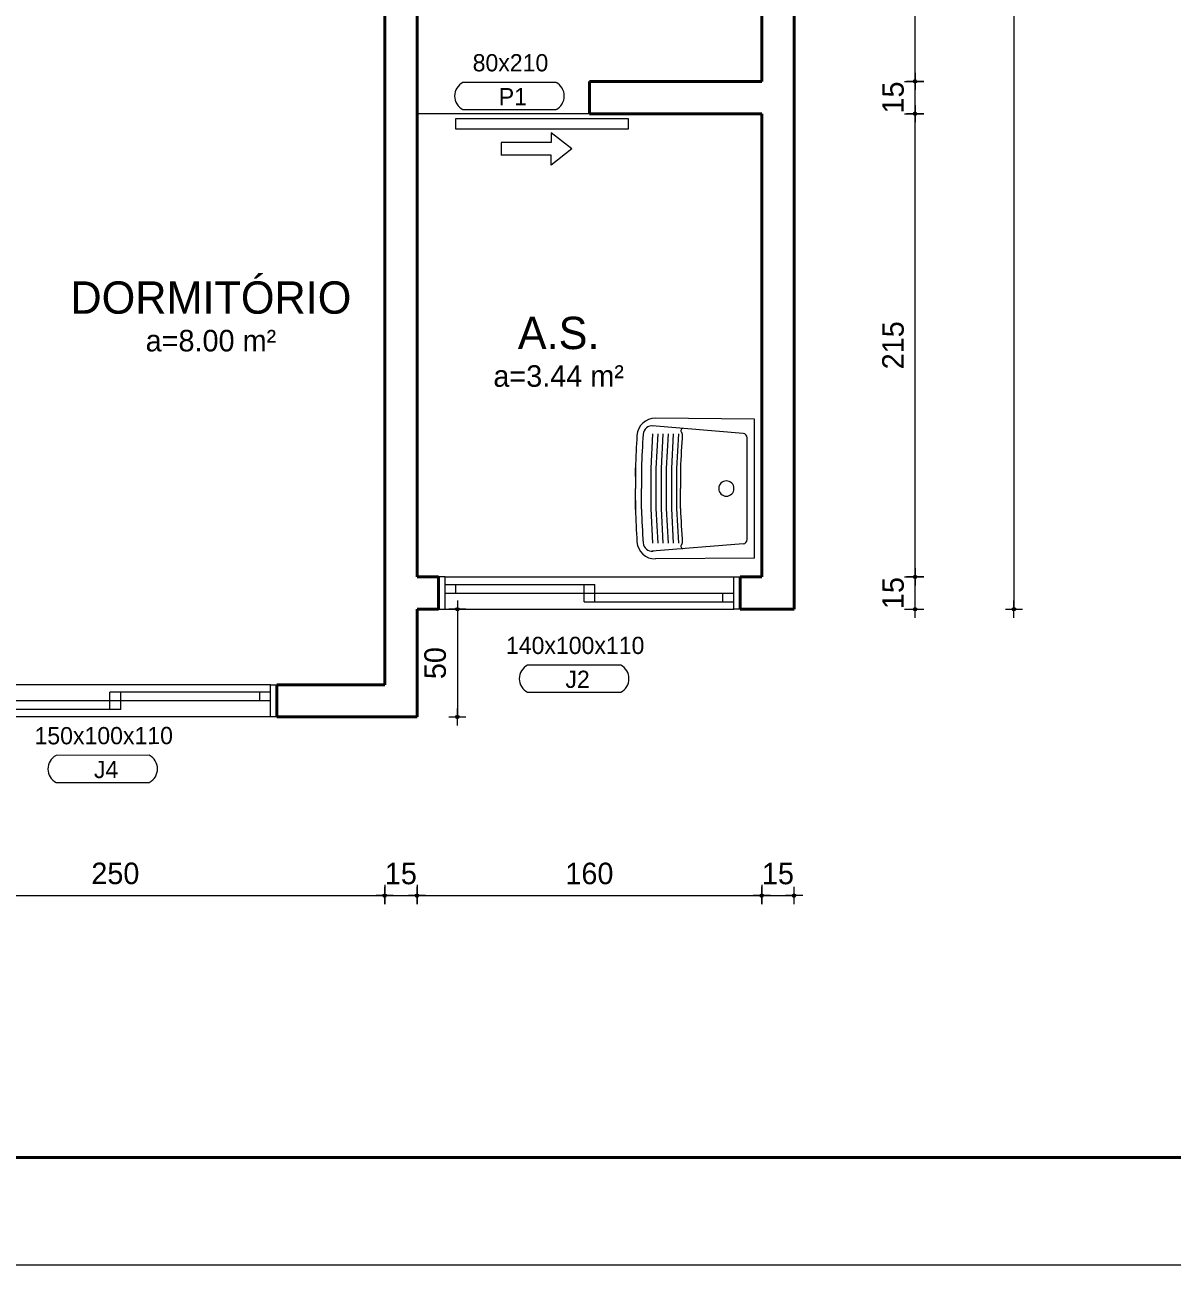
# Model space of a CAD drawing. Header units: millimetres. Extents: x 13204 to 24802, y 21209 to 40694.
# Drawn here: x 19766 to 20298, y 35321 to 35897 of the extents above; entities that cross this region are included whole.
import ezdxf
from ezdxf.enums import TextEntityAlignment as Align

# ---------------------------------------------------------------- set-up
doc = ezdxf.new("R2010")
doc.units = ezdxf.units.MM
for name, color, linetype, lineweight in [('COTAS', 30, 'Continuous', 5), ('ESPECARQ', 2, 'Continuous', 20), ('ESQUADRIA', 2, 'Continuous', 20), ('Esquadrias', 2, 'Continuous', 20), ('Layout', 6, 'Continuous', 15), ('Louças', 150, 'Continuous', 15), ('PAREDE', 1, 'Continuous', 40), ('Paredes', 1, 'Continuous', 40), ('PISO', 5, 'Continuous', 5), ('TEXTO', 4, 'Continuous', 5)]:
    doc.layers.add(name, color=color, linetype=linetype, lineweight=lineweight)
doc.styles.add('LANA', font='stylu.ttf')
doc.styles.add('REGUA60', font='cityb___.ttf', dxfattribs={"width": 1.4})
doc.dimstyles.new('COTA 50', dxfattribs={"dimscale": 0, "dimtxt": 10, "dimasz": 0.5, "dimexe": 1.25, "dimexo": 5, "dimgap": 5, "dimtad": 1, "dimdec": 0, "dimtxsty": 'LANA', "dimblk": 'cota', "dimcen": 2.5, "dimse2": 1, "dimclrd": 256, "dimclre": 256, "dimclrt": 256, "dimaunit": 1, "dimadec": 0, "dimazin": 0, "dimtfac": 1, "dimtdec": 0, "dimtmove": 0, "dimatfit": 3, "dimldrblk": 'DOTSMALL', "dimfxl": 5, "dimfxlon": 1, "dimtzin": 9, "dimlwd": -1, "dimlwe": -1, "dimarcsym": 0})

# ---------------------------------------------------------------- blocks, each defined once
blk = doc.blocks.new('*U13', base_point=(47994.74, 3576.54))
at = {"layer": 'Esquadrias'}
for p, q in [((47847.74, 3576.54), (47844.74, 3576.54)), ((47847.74, 3561.54), (47847.74, 3576.54)), ((47991.74, 3576.54), (47994.74, 3576.54)), ((47991.74, 3561.54), (47991.74, 3576.54)), ((47991.74, 3573.04), (47917.24, 3573.04)), ((47917.24, 3565.04), (47917.24, 3573.04)), ((47922.24, 3565.04), (47922.24, 3573.04)), ((47986.74, 3569.04), (47986.74, 3573.04)), ((47991.74, 3569.04), (47847.74, 3569.04)), ((47922.24, 3565.04), (47847.74, 3565.04)), ((47852.74, 3565.04), (47852.74, 3569.04)), ((47844.74, 3561.54), (47847.74, 3561.54)), ((47994.74, 3561.54), (47991.74, 3561.54))]:
    blk.add_line(p, q, dxfattribs=at)
at = {"layer": 'Esquadrias', "color": 0}
for p, q in [((47991.74, 3576.54), (47847.74, 3576.54)), ((47991.74, 3561.54), (47847.74, 3561.54))]:
    blk.add_line(p, q, dxfattribs=at)
blk = doc.blocks.new('T560655_t')
at = {"layer": 'Louças'}
for p, q in [((0, 322.5), (460.2, 326.7)), ((0, 322.5), (0, -322.5)), ((553.4, 96.5), (553.4, 0)), ((553.4, 56), (553.4, 96.5)), ((553.4, -96.4), (553.4, 0)), ((553.4, -56), (553.4, -96.4)), ((0, -322.5), (460.2, -326.7))]:
    blk.add_line(p, q, dxfattribs=at)
at = {"layer": 'Louças', "color": 8}
for p, q in [((53.2, 256.3), (475.7, 290.7)), ((34.5, 236.1), (34.5, -236.1)), ((343.9, 92.4), (343.9, 0)), ((525.2, 95.9), (525.2, 0)), ((343.9, -92.3), (343.9, 0)), ((525.2, -96.4), (525.2, 0)), ((53.2, -256.3), (475.7, -290.7))]:
    blk.add_line(p, q, dxfattribs=at)
for points in [[(353.3, -253.6), (361.7, -92.7), (361.7, 0), (361.7, 92.7), (353.3, 253.7)], [(377.3, -253.6), (385.7, -92.7), (385.7, 0), (385.7, 92.7), (377.3, 253.7)], [(401.3, -253.6), (409.7, -92.7), (409.7, 0), (409.7, 92.7), (401.3, 253.7)], [(425.3, -253.6), (433.7, -92.7), (433.7, 0), (433.7, 92.7), (425.3, 253.7)], [(449.3, -253.6), (457.7, -92.7), (457.7, 0), (457.7, 92.7), (449.3, 253.7)], [(473.3, -253.6), (481.7, -92.7), (481.7, 0), (481.7, 92.7), (473.3, 253.7)]]:
    blk.add_lwpolyline(points, dxfattribs=at)
at = {"layer": 'Louças'}
for centre, radius, start, end in [((461, 241.8), 84.9, 3.55001, 90.52562), ((-5964.4, -156.8), 6522.7, 2.22556, 3.55002), ((-5964.4, 156.9), 6522.7, 356.44998, 357.77444), ((461, -241.8), 84.9, 269.47438, 356.44999)]:
    blk.add_arc(centre, radius, start, end, dxfattribs=at)
at = {"layer": 'Louças', "color": 8}
for centre, radius, start, end in [((476.6, 250), 40.7, 3.61053, 98.09777), ((54.8, 236.1), 20.3, 94.6512, 180), ((330.5, 268.3), 11.6, 299.28018, 69.77982), ((340.2, 255.2), 4.97, 143.62196, 196.63411), ((-5964.4, -156.8), 6313.2, 2.2622, 3.72935), ((-5964.4, -156.8), 6494.5, 2.23039, 3.61416), ((131, 0), 35.4, 0, 180), ((131, 0), 35.4, 180, 0), ((-5964.4, 156.9), 6313.2, 356.27065, 357.7378), ((-5964.4, 156.9), 6494.5, 356.38584, 357.77444), ((54.8, -236.1), 20.3, 180, 265.3488), ((330.5, -268.3), 11.6, 290.22018, 60.71982), ((340.2, -255.2), 4.97, 163.36589, 216.37804), ((476.6, -250), 40.7, 261.90223, 356.38947)]:
    blk.add_arc(centre, radius, start, end, dxfattribs=at)
blk = doc.blocks.new('*U17', base_point=(47919.74, 3501.54))
at = {"layer": 'Esquadrias'}
for p, q in [((47782.74, 3501.54), (47779.74, 3501.54)), ((47782.74, 3486.54), (47782.74, 3501.54)), ((47916.74, 3501.54), (47919.74, 3501.54)), ((47916.74, 3486.54), (47916.74, 3501.54)), ((47916.74, 3498.04), (47847.24, 3498.04)), ((47847.24, 3490.04), (47847.24, 3498.04)), ((47852.24, 3490.04), (47852.24, 3498.04)), ((47911.74, 3494.04), (47911.74, 3498.04)), ((47916.74, 3494.04), (47782.74, 3494.04)), ((47852.24, 3490.04), (47782.74, 3490.04)), ((47787.74, 3490.04), (47787.74, 3494.04)), ((47779.74, 3486.54), (47782.74, 3486.54)), ((47919.74, 3486.54), (47916.74, 3486.54))]:
    blk.add_line(p, q, dxfattribs=at)
at = {"layer": 'Esquadrias', "color": 0}
for p, q in [((47916.74, 3501.54), (47782.74, 3501.54)), ((47916.74, 3486.54), (47782.74, 3486.54))]:
    blk.add_line(p, q, dxfattribs=at)
blk = doc.blocks.new('Setaxr01')
at = {"layer": 'PISO'}
for p, q in [((1962.5, 0), (1387.5, 450)), ((1387.5, 450), (1387.5, 175)), ((1387.5, 175), (0, 175)), ((0, 175), (0, -175)), ((1962.5, 0), (1387.5, -450)), ((1387.5, -175), (0, -175)), ((1387.5, -450), (1387.5, -175))]:
    blk.add_line(p, q, dxfattribs=at)
blk = doc.blocks.new('*U43', base_point=(58680.81, 6338.31))
blk = doc.blocks.new('*U36', base_point=(57370.6, 6985.79))
blk = doc.blocks.new('INDESQ2')
at = {"color": 0, "linetype": 'ByBlock'}
for p, q in [((4.32, 2.96), (-4.32, 2.96)), ((-4.32, 0.44), (4.32, 0.44))]:
    blk.add_line(p, q, dxfattribs=at)
at = {"color": 0}
for centre, start, end in [((-3.67, 1.7), 117.3654, 242.6346), ((3.67, 1.7), 297.3654, 62.6346)]:
    blk.add_arc(centre, 1.42, start, end, dxfattribs=at)
at = {"style": 'REGUA60', "width": 1.4, "flags": 9}
blk.add_attdef('LOCAL', text='', height=1.5, dxfattribs=at).set_placement((-0.08, -4.35), align=Align.CENTER)
at = {"layer": 'ESPECARQ', "color": 0, "style": 'REGUA60'}
for tag, width, p in [('COD', 1.1, (-0.08, 0.95)), ('DIM', 1.4, (-0.08, -2.17))]:
    blk.add_attdef(tag, text='', height=1.5, dxfattribs=dict(at, width=width)).set_placement(p, align=Align.CENTER)
blk = doc.blocks.new('cota')
at = {"layer": 'COTAS'}
blk.add_hatch(color=256, dxfattribs=at).paths.add_polyline_path([(-1.6, 0, 1), (1.6, 0, 1)])
for points in [[(-1.6, 0), (-8, 0)], [(0, 1.6), (0, 8)], [(8, 0), (1.6, 0)], [(0, -8), (0, -1.6)]]:
    blk.add_lwpolyline(points, dxfattribs=at)
blk.add_circle((0, 0), 1.6, dxfattribs=at)
blk = doc.blocks.new('*D640')
at = {"layer": 'COTAS', "transparency": 16777216}
for p, q in [((19682.72, 35497.97), (19682.72, 35491.72)), ((19683.22, 35492.97), (19932.22, 35492.97))]:
    blk.add_line(p, q, dxfattribs=at)
at = {"layer": 'Defpoints', "color": 0, "transparency": 16777216}
for p in [(19682.72, 35925.87), (19932.72, 35590.87), (19932.72, 35492.97)]:
    blk.add_point(p, dxfattribs=at)
at = {"layer": 'COTAS', "transparency": 16777216, "xscale": 0.5, "yscale": 0.5, "zscale": 0.5, "rotation": 180}
blk.add_blockref('cota', (19682.72, 35492.97), dxfattribs=at)
at = {"layer": 'COTAS', "transparency": 16777216, "xscale": 0.5, "yscale": 0.5, "zscale": 0.5}
blk.add_blockref('cota', (19932.72, 35492.97), dxfattribs=at)
at = {"layer": 'COTAS', "transparency": 16777216, "insert": (19807.72, 35503.22), "char_height": 10, "attachment_point": 5, "style": 'LANA'}
blk.add_mtext('250', dxfattribs=at)
blk = doc.blocks.new('_DotSmall')
at = {"layer": 'PAREDE', "color": 0, "const_width": 0.5}
blk.add_lwpolyline([(-0.0625, 0, 1), (0.0625, 0, 1)], format="xyb", close=True, dxfattribs=at)
blk = doc.blocks.new('*D452')
at = {"layer": 'COTAS', "transparency": 16777216}
for p, q in [((19932.72, 35497.97), (19932.72, 35491.72)), ((19933.22, 35492.97), (19947.22, 35492.97))]:
    blk.add_line(p, q, dxfattribs=at)
at = {"layer": 'Defpoints', "color": 0, "transparency": 16777216}
for p in [(19947.72, 35640.87), (19932.72, 35590.87), (19947.72, 35492.97)]:
    blk.add_point(p, dxfattribs=at)
at = {"layer": 'COTAS', "transparency": 16777216, "xscale": 0.5, "yscale": 0.5, "zscale": 0.5, "rotation": 180}
blk.add_blockref('cota', (19932.72, 35492.97), dxfattribs=at)
at = {"layer": 'COTAS', "transparency": 16777216, "xscale": 0.5, "yscale": 0.5, "zscale": 0.5}
blk.add_blockref('cota', (19947.72, 35492.97), dxfattribs=at)
at = {"layer": 'COTAS', "transparency": 16777216, "insert": (19940.22, 35503.18), "char_height": 10, "attachment_point": 5, "style": 'LANA'}
blk.add_mtext('15', dxfattribs=at)
blk = doc.blocks.new('*D641')
at = {"layer": 'COTAS', "transparency": 16777216}
for p, q in [((19947.72, 35497.97), (19947.72, 35491.72)), ((19948.22, 35492.97), (20107.22, 35492.97))]:
    blk.add_line(p, q, dxfattribs=at)
at = {"layer": 'Defpoints', "color": 0, "transparency": 16777216}
for p in [(20107.72, 35870.87), (19947.72, 35640.87), (20107.72, 35492.97)]:
    blk.add_point(p, dxfattribs=at)
at = {"layer": 'COTAS', "transparency": 16777216, "xscale": 0.5, "yscale": 0.5, "zscale": 0.5, "rotation": 180}
blk.add_blockref('cota', (19947.72, 35492.97), dxfattribs=at)
at = {"layer": 'COTAS', "transparency": 16777216, "xscale": 0.5, "yscale": 0.5, "zscale": 0.5}
blk.add_blockref('cota', (20107.72, 35492.97), dxfattribs=at)
at = {"layer": 'COTAS', "transparency": 16777216, "insert": (20027.72, 35503.19), "char_height": 10, "attachment_point": 5, "style": 'LANA'}
blk.add_mtext('160', dxfattribs=at)
blk = doc.blocks.new('*D453')
at = {"layer": 'COTAS', "transparency": 16777216}
for p, q in [((20107.72, 35497.97), (20107.72, 35491.72)), ((20108.22, 35492.97), (20122.22, 35492.97))]:
    blk.add_line(p, q, dxfattribs=at)
at = {"layer": 'Defpoints', "color": 0, "transparency": 16777216}
for p in [(20107.72, 35870.87), (20122.72, 35625.87), (20122.72, 35492.97)]:
    blk.add_point(p, dxfattribs=at)
at = {"layer": 'COTAS', "transparency": 16777216, "xscale": 0.5, "yscale": 0.5, "zscale": 0.5, "rotation": 180}
blk.add_blockref('cota', (20107.72, 35492.97), dxfattribs=at)
at = {"layer": 'COTAS', "transparency": 16777216, "xscale": 0.5, "yscale": 0.5, "zscale": 0.5}
blk.add_blockref('cota', (20122.72, 35492.97), dxfattribs=at)
at = {"layer": 'COTAS', "transparency": 16777216, "insert": (20115.22, 35503.18), "char_height": 10, "attachment_point": 5, "style": 'LANA'}
blk.add_mtext('15', dxfattribs=at)
blk = doc.blocks.new('*D509')
at = {"layer": 'COTAS', "transparency": 16777216}
for p, q in [((20178.88, 35626.37), (20178.88, 35640.37)), ((20173.88, 35625.87), (20180.13, 35625.87))]:
    blk.add_line(p, q, dxfattribs=at)
at = {"layer": 'Defpoints', "color": 0, "transparency": 16777216}
for p in [(19947.72, 35640.87), (20178.88, 35640.87), (19947.72, 35625.87)]:
    blk.add_point(p, dxfattribs=at)
at = {"layer": 'COTAS', "transparency": 16777216, "xscale": 0.5, "yscale": 0.5, "zscale": 0.5}
for p, rotation in [((20178.88, 35640.87), 90), ((20178.88, 35625.87), 270)]:
    blk.add_blockref('cota', p, dxfattribs=dict(at, rotation=rotation))
at = {"layer": 'COTAS', "transparency": 16777216, "insert": (20168.67, 35633.37), "char_height": 10, "attachment_point": 5, "rotation": 90, "style": 'LANA'}
blk.add_mtext('15', dxfattribs=at)
blk = doc.blocks.new('*D684')
at = {"layer": 'COTAS', "transparency": 16777216}
for p, q in [((20178.88, 35641.37), (20178.88, 35855.37)), ((20173.88, 35640.87), (20180.13, 35640.87))]:
    blk.add_line(p, q, dxfattribs=at)
at = {"layer": 'Defpoints', "color": 0, "transparency": 16777216}
for p in [(20107.72, 35855.87), (20178.88, 35855.87), (19947.72, 35640.87)]:
    blk.add_point(p, dxfattribs=at)
at = {"layer": 'COTAS', "transparency": 16777216, "xscale": 0.5, "yscale": 0.5, "zscale": 0.5}
for p, rotation in [((20178.88, 35855.87), 90), ((20178.88, 35640.87), 270)]:
    blk.add_blockref('cota', p, dxfattribs=dict(at, rotation=rotation))
at = {"layer": 'COTAS', "transparency": 16777216, "insert": (20168.67, 35748.37), "char_height": 10, "attachment_point": 5, "rotation": 90, "style": 'LANA'}
blk.add_mtext('215', dxfattribs=at)
blk = doc.blocks.new('*D685')
at = {"layer": 'COTAS', "transparency": 16777216}
for p, q in [((20178.88, 35856.37), (20178.88, 35870.37)), ((20173.88, 35855.87), (20180.13, 35855.87))]:
    blk.add_line(p, q, dxfattribs=at)
at = {"layer": 'Defpoints', "color": 0, "transparency": 16777216}
for p in [(20107.72, 35870.87), (20178.88, 35870.87), (20107.72, 35855.87)]:
    blk.add_point(p, dxfattribs=at)
at = {"layer": 'COTAS', "transparency": 16777216, "xscale": 0.5, "yscale": 0.5, "zscale": 0.5}
for p, rotation in [((20178.88, 35870.87), 90), ((20178.88, 35855.87), 270)]:
    blk.add_blockref('cota', p, dxfattribs=dict(at, rotation=rotation))
at = {"layer": 'COTAS', "transparency": 16777216, "insert": (20168.67, 35863.37), "char_height": 10, "attachment_point": 5, "rotation": 90, "style": 'LANA'}
blk.add_mtext('15', dxfattribs=at)
blk = doc.blocks.new('*D686')
at = {"layer": 'COTAS', "transparency": 16777216}
for p, q in [((20178.88, 35871.37), (20178.88, 36120.37)), ((20173.88, 35870.87), (20180.13, 35870.87))]:
    blk.add_line(p, q, dxfattribs=at)
at = {"layer": 'Defpoints', "color": 0, "transparency": 16777216}
for p in [(19855.27, 36120.87), (20178.88, 36120.87), (20107.72, 35870.87)]:
    blk.add_point(p, dxfattribs=at)
at = {"layer": 'COTAS', "transparency": 16777216, "xscale": 0.5, "yscale": 0.5, "zscale": 0.5}
for p, rotation in [((20178.88, 36120.87), 90), ((20178.88, 35870.87), 270)]:
    blk.add_blockref('cota', p, dxfattribs=dict(at, rotation=rotation))
at = {"layer": 'COTAS', "transparency": 16777216, "insert": (20168.63, 35995.87), "char_height": 10, "attachment_point": 5, "rotation": 90, "style": 'LANA'}
blk.add_mtext('250', dxfattribs=at)
blk = doc.blocks.new('*D694')
at = {"layer": 'COTAS', "transparency": 16777216}
for p, q in [((19961.44, 35625.87), (19967.69, 35625.87)), ((19966.44, 35625.37), (19966.44, 35576.37))]:
    blk.add_line(p, q, dxfattribs=at)
at = {"layer": 'Defpoints', "color": 0, "transparency": 16777216}
for p in [(19947.72, 35625.87), (19947.72, 35575.87), (19966.44, 35575.87)]:
    blk.add_point(p, dxfattribs=at)
at = {"layer": 'COTAS', "transparency": 16777216, "xscale": 0.5, "yscale": 0.5, "zscale": 0.5}
for p, rotation in [((19966.44, 35625.87), 90), ((19966.44, 35575.87), 270)]:
    blk.add_blockref('cota', p, dxfattribs=dict(at, rotation=rotation))
at = {"layer": 'COTAS', "transparency": 16777216, "insert": (19956.18, 35600.87), "char_height": 10, "attachment_point": 5, "rotation": 90, "style": 'LANA'}
blk.add_mtext('50', dxfattribs=at)
blk = doc.blocks.new('*D528')
at = {"layer": 'COTAS', "transparency": 16777216}
for p, q in [((20219.77, 37170.87), (20226.02, 37170.87)), ((20224.77, 37170.37), (20224.77, 35626.37))]:
    blk.add_line(p, q, dxfattribs=at)
at = {"layer": 'Defpoints', "color": 0, "transparency": 16777216}
for p in [(20122.72, 37170.87), (20122.72, 35625.87), (20224.77, 35625.87)]:
    blk.add_point(p, dxfattribs=at)
at = {"layer": 'COTAS', "transparency": 16777216, "xscale": 0.5, "yscale": 0.5, "zscale": 0.5}
for p, rotation in [((20224.77, 37170.87), 90), ((20224.77, 35625.87), 270)]:
    blk.add_blockref('cota', p, dxfattribs=dict(at, rotation=rotation))
at = {"layer": 'COTAS', "transparency": 16777216, "insert": (20214.54, 36398.37), "char_height": 10, "attachment_point": 5, "rotation": 90, "style": 'LANA'}
blk.add_mtext('1545', dxfattribs=at)

msp = doc.modelspace()

# ---------------------------------------------------------------- linework, layer by layer
at = {"layer": 'ESQUADRIA'}
msp.add_lwpolyline([(19965.7, 35848.7), (19965.7, 35853.7), (20045.7, 35853.7), (20045.7, 35848.7), (19965.7, 35848.7)], dxfattribs=at)
at = {"layer": 'Paredes'}
for p, q in [((20107.72, 35870.87), (20107.72, 35960.87)), ((20122.72, 35625.87), (20122.72, 35960.87)), ((19947.72, 35640.87), (19947.72, 35925.87)), ((19932.72, 35590.87), (19932.72, 35910.87)), ((20107.72, 35870.87), (20027.72, 35870.87)), ((20027.72, 35870.87), (20027.72, 35855.87)), ((20107.72, 35855.87), (20027.72, 35855.87)), ((20107.72, 35665.87), (20107.72, 35855.87)), ((20107.72, 35640.87), (20107.72, 35825.87)), ((19947.72, 35640.87), (19957.72, 35640.87)), ((19957.72, 35640.87), (19957.72, 35625.87)), ((20097.72, 35640.87), (20107.72, 35640.87)), ((20097.72, 35640.87), (20097.72, 35625.87)), ((19947.72, 35575.87), (19947.72, 35625.87)), ((19947.72, 35625.87), (19957.72, 35625.87)), ((20097.72, 35625.87), (20122.72, 35625.87)), ((19882.72, 35590.87), (19932.72, 35590.87)), ((19882.72, 35590.87), (19882.72, 35575.87)), ((19882.72, 35575.87), (19947.72, 35575.87)), ((21256.85, 35371.43), (13347.91, 35371.43))]:
    msp.add_line(p, q, dxfattribs=at)
at = {"layer": 'PISO'}
msp.add_line((20027.72, 35855.87), (19947.72, 35855.87), dxfattribs=at)
at = {"layer": 'TEXTO'}
msp.add_line((21305.52, 35321.45), (13299.23, 35321.45), dxfattribs=at)

# ---------------------------------------------------------------- block references
at = {"layer": 'Esquadrias', "color": 5, "xscale": -1}
msp.add_blockref('*U17', (19957.72, 35640.87), dxfattribs=at)
at = {"layer": 'Esquadrias', "color": 5, "xscale": -1, "yscale": -1, "rotation": 180}
msp.add_blockref('*U13', (19882.72, 35590.87), dxfattribs=at)
at = {"layer": 'Layout', "color": 8, "xscale": 0.01666666666278616, "yscale": 0.01666666666278616, "zscale": 0.01666666666666667}
msp.add_blockref('Setaxr01', (19986.84, 35839.54), dxfattribs=at)
at = {"layer": 'Louças', "xscale": 0.1000000000349246, "yscale": 0.1000000000349246, "zscale": 0.1, "rotation": 180}
msp.add_blockref('T560655_t', (20104.38, 35681.88), dxfattribs=at)
at = {"layer": 'TEXTO'}
ref = msp.add_blockref('INDESQ2', (19990.61, 35872.56), dxfattribs=dict(at, xscale=4.999999999999704, yscale=4.999999999999704, zscale=4.999999999999704, rotation=179.9933850202378))
ref.add_attrib('COD', 'P1', dxfattribs={"layer": 'ESPECARQ', "color": 0, "height": 8, "rotation": 359.99339, "style": 'LANA'}).set_placement((19992.2, 35859.77), align=Align.CENTER)
ref.add_attrib('DIM', '80x210', dxfattribs={"layer": 'ESPECARQ', "color": 0, "height": 8, "rotation": 359.99339, "style": 'LANA'}).set_placement((19991.09, 35875.5), align=Align.CENTER)
ref = msp.add_blockref('*U43', (19852.07, 35763.04), dxfattribs=at)
ref.add_attrib('AMBIENTE', 'DORMITÓRIO', dxfattribs={"color": 0, "height": 15, "style": 'LANA'}).set_placement((19852.07, 35763.04), align=Align.CENTER)
ref.add_attrib('ÁREA', 'a=8.00 m²', dxfattribs={"color": 0, "height": 10, "style": 'LANA'}).set_placement((19852.07, 35745.54), align=Align.CENTER)
ref = msp.add_blockref('*U36', (20013.44, 35746.62), dxfattribs=at)
ref.add_attrib('AMBIENTE', 'A.S.', dxfattribs={"color": 0, "height": 15, "style": 'LANA'}).set_placement((20013.44, 35746.62), align=Align.CENTER)
ref.add_attrib('ÁREA', 'a=3.44 m²', dxfattribs={"color": 0, "height": 10, "style": 'LANA'}).set_placement((20013.44, 35729.12), align=Align.CENTER)
ref = msp.add_blockref('INDESQ2', (20020.64, 35602.14), dxfattribs=dict(at, xscale=4.999999999999704, yscale=4.999999999999704, zscale=4.999999999999704, rotation=179.9933850202378))
ref.add_attrib('COD', 'J2', dxfattribs={"layer": 'ESPECARQ', "color": 0, "height": 8, "rotation": 359.99339, "style": 'LANA'}).set_placement((20022.23, 35589.36), align=Align.CENTER)
ref.add_attrib('DIM', '140x100x110', dxfattribs={"layer": 'ESPECARQ', "color": 0, "height": 8, "rotation": 359.99339, "style": 'LANA'}).set_placement((20021.12, 35605.09), align=Align.CENTER)
ref = msp.add_blockref('INDESQ2', (19801.85, 35560.27), dxfattribs=dict(at, xscale=4.999999999999705, yscale=4.999999999999705, zscale=4.999999999999705, rotation=180.0986776032171))
ref.add_attrib('COD', 'J4', dxfattribs={"layer": 'ESPECARQ', "color": 0, "height": 8, "rotation": 0.09868, "style": 'LANA'}).set_placement((19803.46, 35547.49), align=Align.CENTER)
ref.add_attrib('DIM', '150x100x110', dxfattribs={"layer": 'ESPECARQ', "color": 0, "height": 8, "rotation": 0.09868, "style": 'LANA'}).set_placement((19802.33, 35563.22), align=Align.CENTER)

# ---------------------------------------------------------------- dimensions: what is measured, and where the dimension line sits
at = {"layer": 'COTAS'}
for base, p1, p2, angle, picture, middle in [((20224.77, 35625.87), (20122.72, 37170.87), (20122.72, 35625.87), 90, '*D528', (20214.54, 36398.37)), ((20178.88, 36120.87), (20107.72, 35870.87), (19855.27, 36120.87), 270, '*D686', (20168.63, 35995.87)), ((20178.88, 35855.87), (19947.72, 35640.87), (20107.72, 35855.87), 270, '*D684', (20168.67, 35748.37)), ((19966.44, 35575.87), (19947.72, 35625.87), (19947.72, 35575.87), 90, '*D694', (19956.18, 35600.87))]:
    dim = msp.add_linear_dim(base=base, p1=p1, p2=p2, angle=angle, dimstyle='COTA 50', override={"dimscale": 1}, dxfattribs=at)
    dim.commit()
    dim.dimension.update_dxf_attribs({"geometry": picture, "text_midpoint": middle})
for base, p1, p2, picture, middle in [((19932.72, 35492.97), (19682.72, 35925.87), (19932.72, 35590.87), '*D640', (19807.72, 35503.22)), ((20107.72, 35492.97), (19947.72, 35640.87), (20107.72, 35870.87), '*D641', (20027.72, 35503.19))]:
    dim = msp.add_linear_dim(base=base, p1=p1, p2=p2, dimstyle='COTA 50', override={"dimscale": 1}, dxfattribs=at)
    dim.commit()
    dim.dimension.update_dxf_attribs({"geometry": picture, "text_midpoint": middle})
for base, p1, p2, picture, middle in [((20122.72, 35492.97), (20107.72, 35870.87), (20122.72, 35625.87), '*D453', (20115.22, 35492.97)), ((19947.72, 35492.97), (19932.72, 35590.87), (19947.72, 35640.87), '*D452', (19940.22, 35492.97))]:
    dim = msp.add_linear_dim(base=base, p1=p1, p2=p2, dimstyle='COTA 50', override={"dimscale": 1}, dxfattribs=at)
    dim.commit()
    dim.dimension.update_dxf_attribs({"geometry": picture, "text_midpoint": middle, "dimtype": 160})
for base, p1, p2, picture, middle in [((20178.88, 35870.87), (20107.72, 35855.87), (20107.72, 35870.87), '*D685', (20178.88, 35863.37)), ((20178.88, 35640.87), (19947.72, 35625.87), (19947.72, 35640.87), '*D509', (20178.88, 35633.37))]:
    dim = msp.add_linear_dim(base=base, p1=p1, p2=p2, angle=270, dimstyle='COTA 50', override={"dimscale": 1}, dxfattribs=at)
    dim.commit()
    dim.dimension.update_dxf_attribs({"geometry": picture, "text_midpoint": middle, "dimtype": 160})

doc.saveas('drawing.dxf')
